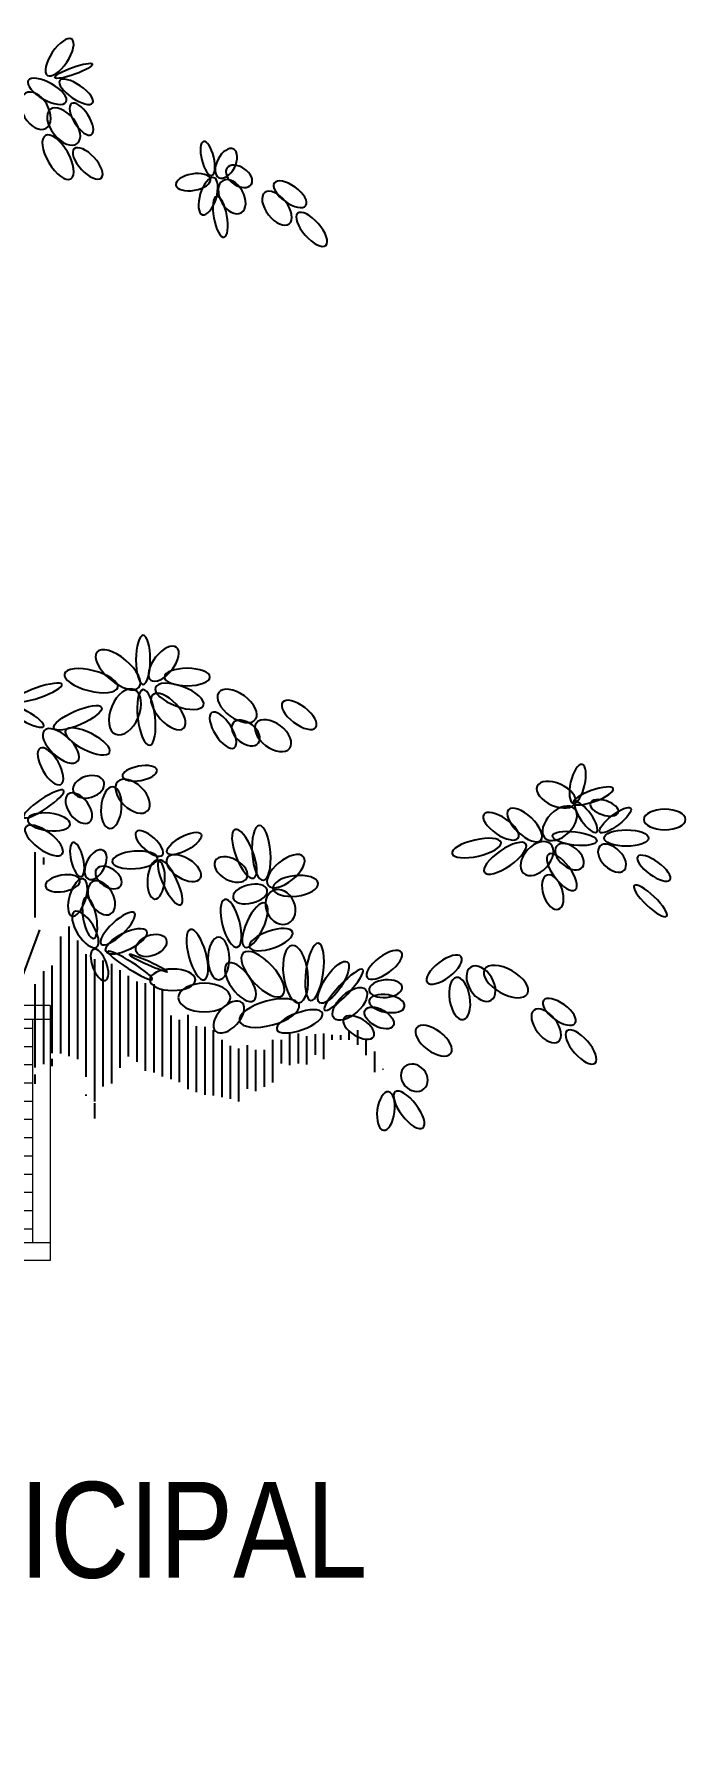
# Model space of a CAD drawing. Header units: millimetres. Extents: x 221 to 543, y -43 to 148.
# Drawn here: x 303.323 to 304.216, y 41.767 to 44.124 of the extents above; entities that cross this region are included whole.
import ezdxf

# ---------------------------------------------------------------- set-up
doc = ezdxf.new("R2010")
doc.units = ezdxf.units.MM
doc.linetypes.add('DASHED', pattern=[19.05, 12.7, -6.35])
doc.layers.add('0-4', color=4, linetype='Continuous')
doc.styles.add('NARROW', font='ARIALN.TTF')

# ---------------------------------------------------------------- blocks, each defined once
blk = doc.blocks.new('E5', base_point=(194.294003, 228.141865))
blk.add_circle((194.984178, 228.141865), 0.690175)
blk = doc.blocks.new('ARV08')
for p, q in [((0.7953, 4.934), (0.7953, 5.1836)), ((0.8277, 5.1361), (0.8277, 5.1634)), ((0.4423, 3.8889), (0.8128, 4.8863)), ((0.9251, 4.4025), (0.9251, 4.8992)), ((0.8926, 4.4133), (0.8926, 4.8609)), ((0.9576, 4.3916), (0.9576, 4.846)), ((0.8602, 4.4146), (0.8602, 4.75)), ((0.99, 4.3231), (0.99, 4.7931)), ((1.0225, 4.2295), (1.0225, 4.7744)), ((1.055, 4.2866), (1.055, 4.7685)), ((1.0874, 4.2974), (1.0874, 4.7563)), ((0.7953, 4.3587), (0.7953, 4.6781)), ((0.8277, 4.3724), (0.8277, 4.7283)), ((1.1199, 4.3579), (1.1199, 4.7315)), ((1.1523, 4.4256), (1.1523, 4.7099)), ((1.1848, 4.3811), (1.1848, 4.6883)), ((1.2173, 4.3469), (1.2173, 4.6826)), ((1.2497, 4.3404), (1.2497, 4.6789)), ((1.2822, 4.3251), (1.2822, 4.6589)), ((1.3147, 4.3143), (1.3147, 4.5581)), ((1.3471, 4.3035), (1.3471, 4.5418)), ((1.3796, 4.276), (1.3796, 4.5615)), ((1.412, 4.2652), (1.412, 4.5175)), ((1.4445, 4.2543), (1.4445, 4.5147)), ((1.477, 4.252), (1.477, 4.5019)), ((1.7691, 4.3681), (1.7691, 4.4897)), ((1.8016, 4.3746), (1.8016, 4.4897)), ((1.834, 4.3705), (1.834, 4.4789)), ((1.8665, 4.4072), (1.8665, 4.4863)), ((1.899, 4.391), (1.899, 4.4897)), ((1.9314, 4.4646), (1.9314, 4.4839)), ((1.9639, 4.4646), (1.9639, 4.4832)), ((1.9964, 4.4646), (1.9964, 4.4995)), ((2.0288, 4.4466), (2.0288, 4.5022)), ((1.1523, 4.4011), (1.1523, 4.424)), ((1.5094, 4.2452), (1.5094, 4.4658)), ((1.5419, 4.2395), (1.5419, 4.4428)), ((1.5744, 4.2292), (1.5744, 4.432)), ((1.6068, 4.2777), (1.6068, 4.4449)), ((1.6393, 4.2688), (1.6393, 4.4271)), ((1.6717, 4.2847), (1.6717, 4.4271)), ((1.7042, 4.3021), (1.7042, 4.4646)), ((1.7367, 4.3746), (1.7367, 4.4646)), ((2.0613, 4.4066), (2.0613, 4.4691)), ((2.0937, 4.3411), (2.0937, 4.4204)), ((0.8602, 4.3646), (0.8602, 4.3931)), ((2.1262, 4.3519), (2.1262, 4.3539)), ((0.7953, 4.297), (0.7953, 4.3321)), ((0.99, 4.2512), (0.99, 4.256)), ((1.0225, 4.1645), (1.0225, 4.2233))]:
    blk.add_line(p, q)
for p, xscale, yscale, zscale, rotation in [((0.8416, 8.159), 0.12087673125, -0.0483075720703125, 0.12087673125, 56.192236), ((0.768, 8.1391), 0.12087673125, -0.0483075720703125, 0.12087673125, 330.568218), ((0.8705, 8.1505), 0.1103656833984375, 0.0198913365234375, 0.1103656833984375, 19.822329), ((0.8889, 8.1391), 0.1103656833984375, -0.03978267304687499, 0.1103656833984375, 325.622291), ((0.7575, 8.0908), 0.1129934630859375, -0.07104051796875001, 0.1129934630859375, 300.241631), ((0.8521, 8.0283), 0.12087673125, -0.06819890859375, 0.12087673125, 308.401491), ((0.9335, 8.051), 0.102482415234375, -0.042624282421875, 0.102482415234375, 302.753016), ((0.8337, 7.9288), 0.1392709763671875, -0.05967400957031249, 0.1392709763671875, 300.329272), ((0.9441, 7.8777), 0.1103656833984375, -0.0483075720703125, 0.1103656833984375, 312.760736), ((1.4705, 7.7756), 0.09722692675781248, -0.034099454296875, 0.09722692675781248, 103.562676), ((1.4968, 7.7671), 0.08934365859374999, -0.0511491814453125, 0.08934365859374999, 62.28169499999999), ((1.5283, 7.8041), 0.0814603904296875, -0.0511491814453125, 0.0814603904296875, 325.622291), ((1.4652, 7.7614), 0.09722692675781248, -0.0454659626953125, 0.09722692675781248, 189.816244), ((1.4784, 7.7671), 0.107737974609375, -0.0454659626953125, 0.107737974609375, 252.868294), ((1.5125, 7.7557), 0.102482415234375, -0.06535729921875, 0.102482415234375, 299.7333549999999), ((1.7096, 7.7472), 0.107737974609375, -0.0483075720703125, 0.107737974609375, 324.211228), ((1.4889, 7.6961), 0.1156212427734375, -0.036941063671875, 0.1156212427734375, 280.255412), ((1.6728, 7.7103), 0.1103656833984375, -0.05967400957031249, 0.1103656833984375, 307.985918), ((1.7989, 7.6307), 0.1182489515625, -0.0483075720703125, 0.1182489515625, 311.1778830000001), ((1.1919, 5.8149), 0.15240980390625, -0.06819890859375, 0.15240980390625, 139.933513), ((1.2077, 5.8263), 0.136643267578125, -0.03978267304687499, 0.136643267578125, 90), ((1.2366, 5.8433), 0.1156212427734375, -0.05683240019531249, 0.1156212427734375, 51.59850899999999), ((1.1105, 5.8149), 0.15240980390625, -0.05683240019531249, 0.15240980390625, 165.72436), ((0.7154, 5.7635), 0.1392709763671875, -0.028416235546875, 0.1392709763671875, 19.129619), ((1.1735, 5.8064), 0.134015487890625, -0.07956534609374999, 0.134015487890625, 247.525189), ((1.2077, 5.8064), 0.1550375126953125, -0.0483075720703125, 0.1550375126953125, 276.712486), ((1.2445, 5.7865), 0.1261322197265625, -0.05967400957031249, 0.1261322197265625, 312.760736), ((1.255, 5.8149), 0.1418987560546875, -0.05683240019531249, 0.1418987560546875, 339.5499080000001), ((1.4968, 5.795), 0.1261322197265625, -0.06819890859375, 0.1261322197265625, 324.211228), ((0.6813, 5.7464), 0.12087673125, -0.028416235546875, 0.12087673125, 331.149832), ((0.8661, 5.6586), 0.1445265357421875, 0.03978267304687499, 0.1445265357421875, 23.591573), ((1.4705, 5.7183), 0.1156212427734375, -0.0483075720703125, 0.1156212427734375, 302.498839), ((1.7411, 5.7581), 0.1156212427734375, -0.0511491814453125, 0.1156212427734375, 322.729727), ((0.8293, 5.6501), 0.1261322197265625, -0.05967400957031249, 0.1261322197265625, 317.271804), ((0.9108, 5.6501), 0.136643267578125, -0.0483075720703125, 0.136643267578125, 333.476132), ((1.5519, 5.6785), 0.08934365859374999, -0.05683240019531249, 0.08934365859374999, 321.722306), ((1.6413, 5.6785), 0.1156212427734375, -0.06819890859375, 0.1156212427734375, 322.696713), ((0.8135, 5.5819), 0.1156212427734375, -0.0483075720703125, 0.1156212427734375, 300.026249), ((1.1289, 5.4739), 0.09722692675781248, -0.03978267304687499, 0.09722692675781248, 10.460558), ((2.8527, 5.3716), 0.1103656833984375, -0.03978267304687499, 0.1103656833984375, 76.982794), ((0.9397, 5.4171), 0.08934365859374999, -0.05967400957031249, 0.08934365859374999, 16.324027), ((1.1105, 5.454), 0.1156212427734375, -0.06819890859375, 0.1156212427734375, 315.6992079999999), ((2.8606, 5.3716), 0.1156212427734375, -0.06251568984375, 0.1156212427734375, 156.07572), ((0.7505, 5.3176), 0.134015487890625, -0.028416235546875, 0.134015487890625, 33.73958300000001), ((0.9213, 5.4057), 0.09722692675781248, -0.05683240019531249, 0.09722692675781248, 307.030594), ((1.0921, 5.4341), 0.1156212427734375, -0.05683240019531249, 0.1156212427734375, 265.59341), ((2.8527, 5.3716), 0.1182489515625, -0.031257844921875, 0.1182489515625, 19.822329), ((2.9184, 5.3716), 0.0814603904296875, -0.03978267304687499, 0.0814603904296875, 341.71521), ((0.7662, 5.3091), 0.1182489515625, -0.0483075720703125, 0.1182489515625, 353.457187), ((2.6425, 5.2381), 0.1156212427734375, -0.0483075720703125, 0.1156212427734375, 145.59359), ((2.7292, 5.2295), 0.1235045109375, -0.0539907908203125, 0.1235045109375, 136.583039), ((2.7449, 5.2381), 0.1156212427734375, -0.07104051796875001, 0.1156212427734375, 44.748858), ((2.942, 5.2608), 0.0998547064453125, -0.031257844921875, 0.0998547064453125, 125.335338), ((2.9552, 5.2608), 0.107737974609375, 0.031257844921875, 0.107737974609375, 37.825072), ((0.7584, 5.2807), 0.1261322197265625, -0.0511491814453125, 0.1261322197265625, 323.55382), ((1.2813, 5.1727), 0.09722692675781248, -0.03978267304687499, 0.09722692675781248, 138.313202), ((1.2997, 5.1812), 0.107737974609375, 0.03978267304687499, 0.107737974609375, 28.981249), ((1.6308, 5.0846), 0.1445265357421875, -0.0483075720703125, 0.1445265357421875, 111.072049), ((1.6676, 5.0761), 0.15240980390625, -0.0511491814453125, 0.15240980390625, 94.28794299999998), ((2.7738, 5.2466), 0.1235045109375, 0.036941063671875, 0.1235045109375, 353.27194), ((0.9712, 5.0903), 0.09722692675781248, -0.034099454296875, 0.09722692675781248, 103.562676), ((0.9975, 5.0818), 0.08934365859374999, -0.0511491814453125, 0.08934365859374999, 62.28169499999999), ((1.686, 5.0562), 0.1261322197265625, -0.05967400957031249, 0.1261322197265625, 39.27061099999999), ((2.5768, 5.221), 0.1392709763671875, -0.0454659626953125, 0.1392709763671875, 192.8253900000001), ((2.6714, 5.2153), 0.1392709763671875, -0.0483075720703125, 0.1392709763671875, 214.534021), ((2.766, 5.2153), 0.1103656833984375, -0.07104051796875001, 0.1103656833984375, 227.239264), ((2.7896, 5.2068), 0.09197143828125, -0.05683240019531249, 0.09197143828125, 320.729389), ((2.9552, 5.2068), 0.09459914707031249, -0.05683240019531249, 0.09459914707031249, 315.051507), ((1.029, 5.1187), 0.0814603904296875, -0.0511491814453125, 0.0814603904296875, 325.622291), ((1.2629, 5.1613), 0.1261322197265625, -0.0483075720703125, 0.1261322197265625, 184.524154), ((1.2629, 5.1528), 0.107737974609375, -0.0483075720703125, 0.107737974609375, 265.824493), ((1.2708, 5.1528), 0.136643267578125, -0.03978267304687499, 0.136643267578125, 295.344403), ((1.2997, 5.1613), 0.107737974609375, -0.05683240019531249, 0.107737974609375, 328.688672), ((1.6045, 5.0846), 0.0998547064453125, -0.05967400957031249, 0.0998547064453125, 151.600192), ((2.7581, 5.1756), 0.1235045109375, -0.0483075720703125, 0.1235045109375, 307.11129), ((3.0997, 5.167), 0.1103656833984375, -0.03978267304687499, 0.1103656833984375, 324.211228), ((0.966, 5.0761), 0.09722692675781248, -0.0454659626953125, 0.09722692675781248, 189.816244), ((0.9791, 5.0818), 0.107737974609375, -0.0454659626953125, 0.107737974609375, 252.868294), ((1.0133, 5.0704), 0.102482415234375, -0.06535729921875, 0.102482415234375, 299.7333549999999), ((1.5519, 5.0079), 0.09722692675781248, -0.0511491814453125, 0.09722692675781248, 13.624596), ((1.7043, 5.0448), 0.1261322197265625, -0.05683240019531249, 0.1261322197265625, 6.49404), ((2.7528, 5.096), 0.0998547064453125, -0.0539907908203125, 0.0998547064453125, 288.586165), ((3.0865, 5.0562), 0.1235045109375, -0.031257844921875, 0.1235045109375, 316.420027), ((0.9896, 5.0107), 0.1156212427734375, -0.036941063671875, 0.1156212427734375, 280.255412), ((1.5677, 4.8204), 0.136643267578125, -0.0483075720703125, 0.136643267578125, 104.799972), ((1.5966, 4.8204), 0.134015487890625, -0.0483075720703125, 0.134015487890625, 65.18564100000002), ((1.7043, 5.0363), 0.0998547064453125, -0.07956534609374999, 0.0998547064453125, 294.814359), ((1.029, 4.8204), 0.1156212427734375, -0.0483075720703125, 0.1156212427734375, 122.064488), ((1.0474, 4.8317), 0.1261322197265625, -0.03978267304687499, 0.1261322197265625, 43.284857), ((1.0658, 4.8033), 0.1261322197265625, 0.0483075720703125, 0.1261322197265625, 26.971004), ((1.1814, 4.8033), 0.08934365859374999, 0.05683240019531249, 0.08934365859374999, 22.221198), ((1.4416, 4.6953), 0.1445265357421875, -0.0483075720703125, 0.1445265357421875, 105.505154), ((1.615, 4.8204), 0.1261322197265625, -0.0483075720703125, 0.1261322197265625, 19.282931), ((1.0185, 4.8118), 0.09197143828125, -0.03978267304687499, 0.09197143828125, 290.6436560000001), ((1.0737, 4.8033), 0.1445265357421875, -0.0198913365234375, 0.1445265357421875, 327.755891), ((1.4968, 4.6953), 0.1182489515625, -0.05967400957031249, 0.1182489515625, 90), ((1.7411, 4.6356), 0.1602930720703125, -0.06819890859375, 0.1602930720703125, 132.760736), ((1.8042, 4.6072), 0.1602930720703125, -0.06819890859375, 0.1602930720703125, 96.804421), ((1.8489, 4.6158), 0.1602930720703125, -0.0483075720703125, 0.1602930720703125, 82.319563), ((2.0644, 4.7038), 0.1182489515625, -0.0483075720703125, 0.1182489515625, 36.44618000000001), ((2.4244, 4.7834), 0.1182489515625, -0.0483075720703125, 0.1182489515625, 217.12467), ((1.1551, 4.7919), 0.1156212427734375, -0.008524828125, 0.1156212427734375, 335.849485), ((1.4074, 4.6953), 0.1261322197265625, -0.05967400957031249, 0.1261322197265625, 180), ((1.6308, 4.6158), 0.1261322197265625, -0.05683240019531249, 0.1261322197265625, 125.599869), ((1.883, 4.6072), 0.136643267578125, 0.0483075720703125, 0.136643267578125, 56.00867800000001), ((1.9014, 4.5788), 0.1550375126953125, -0.031257844921875, 0.1550375126953125, 46.68428900000001), ((2.4611, 4.7436), 0.107737974609375, -0.06819890859375, 0.107737974609375, 301.653502), ((2.5137, 4.7351), 0.136643267578125, -0.06819890859375, 0.136643267578125, 330.395344), ((1.5414, 4.6271), 0.1445265357421875, -0.07956534609374999, 0.1445265357421875, 180), ((1.9382, 4.5476), 0.1182489515625, 0.05967400957031249, 0.1182489515625, 42.40143800000001), ((2.0722, 4.6555), 0.09197143828125, -0.0483075720703125, 0.09197143828125, 5.149334999999999), ((2.406, 4.7038), 0.1182489515625, -0.05683240019531249, 0.1182489515625, 278.971921), ((1.5861, 4.6072), 0.107737974609375, -0.05967400957031249, 0.107737974609375, 227.239264), ((1.8042, 4.5987), 0.1708040490234375, -0.06819890859375, 0.1708040490234375, 195.128095), ((2.0565, 4.5788), 0.08934365859374999, 0.0483075720703125, 0.08934365859374999, 331.018751), ((2.0722, 4.6158), 0.0998547064453125, -0.0483075720703125, 0.0998547064453125, 350.310453), ((2.7029, 4.5788), 0.1103656833984375, -0.05967400957031249, 0.1103656833984375, 307.985918), ((2.7397, 4.6158), 0.107737974609375, -0.0483075720703125, 0.107737974609375, 324.211228), ((1.8935, 4.5674), 0.134015487890625, -0.0483075720703125, 0.134015487890625, 199.822329), ((1.975, 4.5476), 0.09722692675781248, -0.0483075720703125, 0.09722692675781248, 328.688672), ((2.2536, 4.5106), 0.1182489515625, -0.05967400957031249, 0.1182489515625, 323.419835), ((2.829, 4.4992), 0.1182489515625, -0.0483075720703125, 0.1182489515625, 311.1778830000001), ((2.2089, 4.3629), 0.0814603904296875, -0.06819890859375, 0.0814603904296875, 310.135695), ((2.1721, 4.2662), 0.1261322197265625, -0.0483075720703125, 0.1261322197265625, 307.291049), ((2.1458, 4.2662), 0.107737974609375, -0.0483075720703125, 0.107737974609375, 262.766422)]:
    blk.add_blockref('E5', p, dxfattribs=dict(xscale=xscale, yscale=yscale, zscale=zscale, rotation=rotation))
for p, xscale, yscale, zscale in [((1.2892, 5.8547), 0.1261322197265625, -0.0483075720703125, 0.1261322197265625), ((3.1233, 5.3091), 0.1156212427734375, -0.05683240019531249, 0.1156212427734375), ((2.9709, 5.2381), 0.1235045109375, 0.0454659626953125, 0.1235045109375)]:
    blk.add_blockref('E5', p, dxfattribs=dict(xscale=xscale, yscale=yscale, zscale=zscale))
blk = doc.blocks.new('cesto')
at = {"linetype": 'Continuous', "lineweight": 0}
h = blk.add_hatch(dxfattribs=at)
h.set_pattern_fill('NET', scale=0.200348, style=0)
h.set_pattern_definition([(0, (1071.191474, 99.407682), (0, 0.0250435), []), (90, (1071.191474, 99.407682), (-0.0250435, 2e-18), [])])
h.paths.add_polyline_path([(1081.5466, 100.2829), (1081.5466, 99.9764), (1081.7126, 99.9764), (1081.8976, 99.9764), (1081.8976, 100.2829)])
h = blk.add_hatch(dxfattribs=at)
h.set_pattern_fill('AR-CONC', scale=0.018, style=0)
h.set_pattern_definition([(50, (1073.17223, 108.05785), (0.1291068, -0.0112954), [0.0135, -0.1485]), (355, (1073.17223, 108.05785), (-0.0249752, 0.1353946), [0.0108, -0.1188]), (100.4514, (1073.18299, 108.05691), (0.1041317, 0.1240991), [0.0114732, -0.1262056]), (46.1842, (1073.17223, 108.09385), (0.1921034, -0.0297934), [0.02025, -0.22275]), (96.6356, (1073.18824, 108.09136), (0.1682393, 0.1753412), [0.0172099, -0.1893083]), (351.1842, (1073.17223, 108.09385), (0.168239, 0.1753413), [0.0162, -0.1782]), (21, (1073.19023, 108.08485), (0.1074433, -0.0724714), [0.0135, -0.1485]), (326, (1073.19023, 108.08485), (0.0437968, 0.130527), [0.0108, -0.1188]), (71.4514, (1073.19918, 108.07881), (0.1512401, 0.0580555), [0.0114732, -0.1262056]), (37.5, (1073.17223, 108.057848), (0.00218877, 0.0599209), [0, -0.11736, 0, -0.1206, 0, -0.11925]), (7.5, (1073.17223, 108.05785), (0.04735252, 0.0709941), [0, -0.06876, 0, -0.11466, 0, -0.04545]), (327.5, (1073.13209, 108.05785), (0.09608804, -0.00405988), [0, -0.045, 0, -0.1404, 0, -0.1863]), (317.5, (1073.11409, 108.05785), (0.1049735, 0.0180189), [0, -0.0585, 0, -0.09324, 0, -0.1323])])
h.paths.add_polyline_path([(1081.9221, 98.7063, 0.093453), (1081.8372, 98.7152), (1081.8368, 98.7051), (1081.8088, 98.7156), (1081.8374, 98.7252), (1081.8372, 98.7152, -0.093453), (1081.9221, 98.7063), (1081.9221, 98.8019), (1081.7588, 98.8019), (1081.7588, 98.4519), (1081.6853, 98.4519), (1081.6853, 98.8019), (1081.5221, 98.8019), (1081.5221, 98.5019, 0.414214), (1081.6221, 98.4019), (1081.8221, 98.4019, 0.414214), (1081.9221, 98.5019)])
at = {"color": 7, "linetype": 'Continuous', "lineweight": 0}
for p, q in [((1081.5221, 100.3019), (1081.5221, 100.2829)), ((1081.5221, 100.3019), (1081.9221, 100.3019)), ((1081.9221, 100.3019), (1081.9221, 100.2829)), ((1081.5221, 100.2829), (1081.9221, 100.2829)), ((1081.5221, 100.2829), (1081.5221, 99.9764)), ((1081.5466, 100.2829), (1081.5466, 99.9764)), ((1081.8976, 99.9764), (1081.8976, 100.2829)), ((1081.9221, 99.9764), (1081.9221, 100.2829)), ((1081.5221, 99.9764), (1081.5221, 99.9519)), ((1081.5221, 99.9764), (1081.7126, 99.9764)), ((1081.7126, 99.9764), (1081.9221, 99.9764)), ((1081.9221, 99.9764), (1081.9221, 99.9519)), ((1081.5221, 99.9519), (1081.9221, 99.9519)), ((1081.6853, 98.8519), (1081.6853, 99.9519)), ((1081.7588, 98.8519), (1081.7588, 99.9519)), ((1081.6853, 98.4519), (1081.7588, 98.4519)), ((1081.6853, 98.4019), (1081.7588, 98.4019))]:
    blk.add_line(p, q, dxfattribs=at)
at = {"color": 7, "linetype": 'DASHED', "lineweight": 0}
for p, q in [((1081.6853, 98.8519), (1081.6853, 98.4519)), ((1081.7588, 98.8519), (1081.7588, 98.4519)), ((1081.5221, 98.8019), (1081.6853, 98.8019)), ((1081.5221, 98.5019), (1081.5221, 98.8019)), ((1081.7588, 98.8019), (1081.9221, 98.8019)), ((1081.9221, 98.5019), (1081.9221, 98.8019)), ((1081.6221, 98.4019), (1081.8221, 98.4019))]:
    blk.add_line(p, q, dxfattribs=at)
for centre, start, end in [((1081.6221, 98.5019), 180, 270), ((1081.8221, 98.5019), 270, 360)]:
    blk.add_arc(centre, 0.1, start, end, dxfattribs=at)

msp = doc.modelspace()

# ---------------------------------------------------------------- block references
at = {"xscale": 0.3583999999996195, "yscale": 0.3583999999996195, "zscale": 0.3583999999996195}
msp.add_blockref('ARV08', (303.0392, 41.1433), dxfattribs=at)
at = {"layer": '0-4', "xscale": -1}
msp.add_blockref('cesto', (1384.8668, -57.5113), dxfattribs=at)

# ---------------------------------------------------------------- texts
at = {"color": 0, "style": 'NARROW'}
msp.add_text('VEREDA MUNICIPAL', height=0.131483, dxfattribs=at).set_placement((302.2986, 42.0053))

doc.saveas('drawing.dxf')
